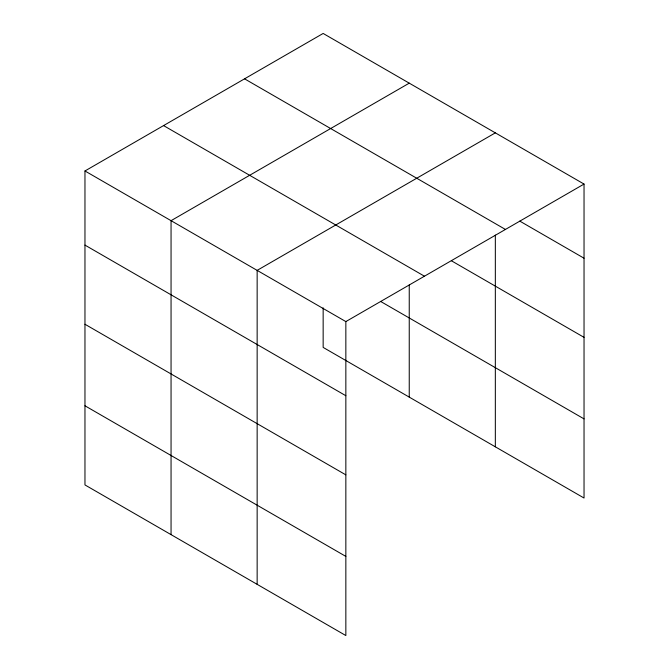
<?xml version="1.0" encoding="UTF-8"?>
<svg xmlns="http://www.w3.org/2000/svg" width="669" height="669" viewBox="0 0 669 669"><rect width="100%" height="100%" fill="white"/><g stroke="black" fill="none" stroke-linecap="round" stroke-linejoin="round"><path stroke-width="1" d="M345.848 474.865L345.848 321.588L84.963 170.971L84.963 484.933L345.848 635.55L345.848 474.865L84.963 324.248M495.336 235.112L495.336 446.817M323.152 307.84L323.152 347.412L584.037 498.029L584.037 184.067L323.152 33.45L84.963 170.971M409.244 83.157L171.055 220.678L171.055 534.631M495.336 132.855L257.147 270.376L257.147 584.338M345.848 321.588L584.037 184.067M519.78 221.105L584.037 258.209M244.553 78.833L505.438 229.45M451.399 260.768L584.037 337.352M163.562 125.588L424.447 276.205M380.552 301.401L584.037 418.886M84.963 245.105L345.848 395.73M84.963 405.79L345.848 556.407M409.244 284.944L409.244 397.11"/></g></svg>
